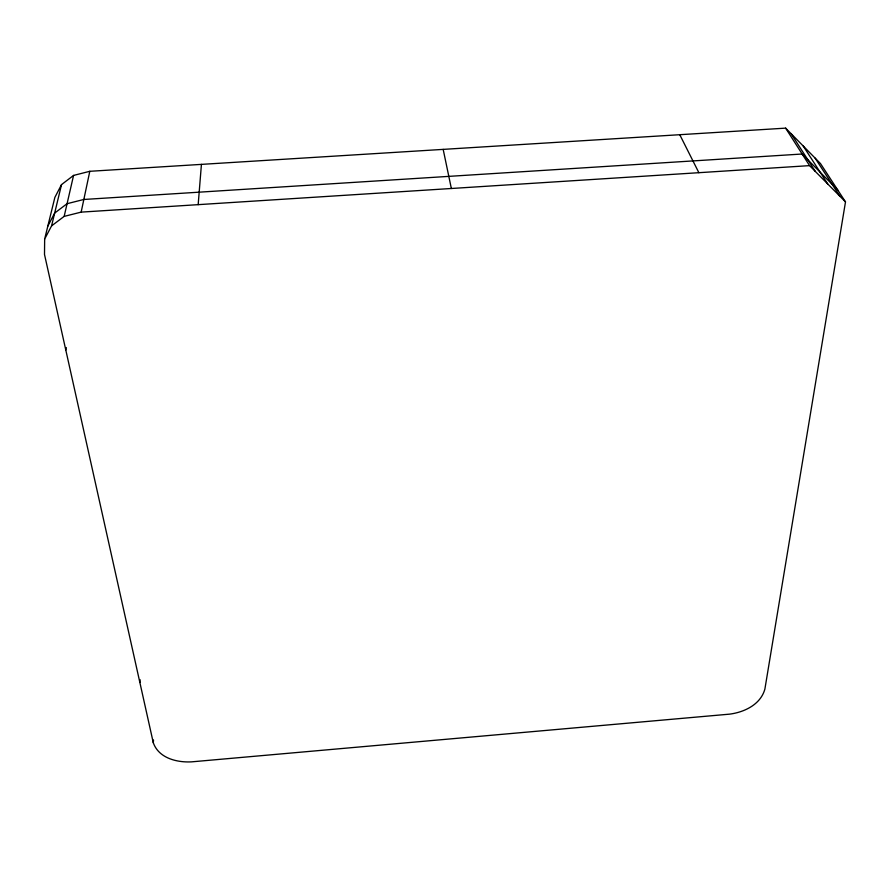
<?xml version="1.0" encoding="UTF-8"?>
<svg xmlns="http://www.w3.org/2000/svg" width="890" height="890" viewBox="0 0 890 890"><rect width="100%" height="100%" fill="white"/><g stroke="black" fill="none" stroke-linecap="round" stroke-linejoin="round"><path stroke-width="1.33" d="M44.656 239.043L44.5 254.44L153.291 742.75C158.687 758.135 176.798 762.63 191.472 761.862L729.611 714.147C744.363 712.223 760.583 704.546 764.877 689.138L845.5 201.897L820.469 163.549L785.636 128.138L89.801 171.303L73.57 175.419L61.532 184.597L54.869 197.391L44.656 239.043L51.575 225.871L61.532 184.597M198.17 204.656L201.429 164.383M153.291 742.75L153.514 740.002M139.852 682.452L140.119 679.715M65.793 350.037L66.294 347.545M51.575 225.871L64.158 216.392L81.157 212.12L89.801 171.303M64.158 216.392L73.57 175.419M47.826 226.138L54.668 213.077L67.073 203.699L83.838 199.471L802.157 154.014L837.757 190.026M81.157 212.12L809.566 165.629L845.5 201.897M815.106 158.109L839.982 196.323M803.225 146.016L827.722 183.941M791.165 133.767L815.285 171.392M785.636 128.138L809.566 165.629M679.76 134.702L698.873 172.693M443.176 149.387L451.352 188.491"/></g></svg>
